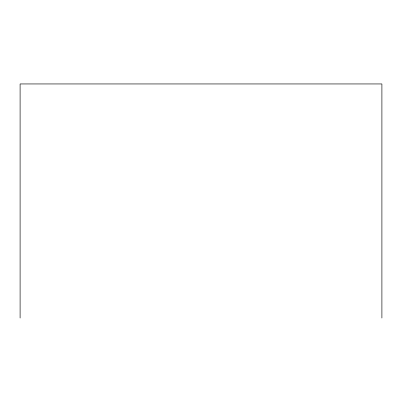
<?xml version="1.0" encoding="UTF-8"?>
<svg xmlns="http://www.w3.org/2000/svg" width="402" height="402" viewBox="0 0 402 402"><rect width="100%" height="100%" fill="white"/><g stroke="black" fill="none" stroke-linecap="round" stroke-linejoin="round"><path stroke-width="0.6" d="M381.9 318.052L381.9 83.948L20.1 83.948L20.1 318.052"/></g></svg>
